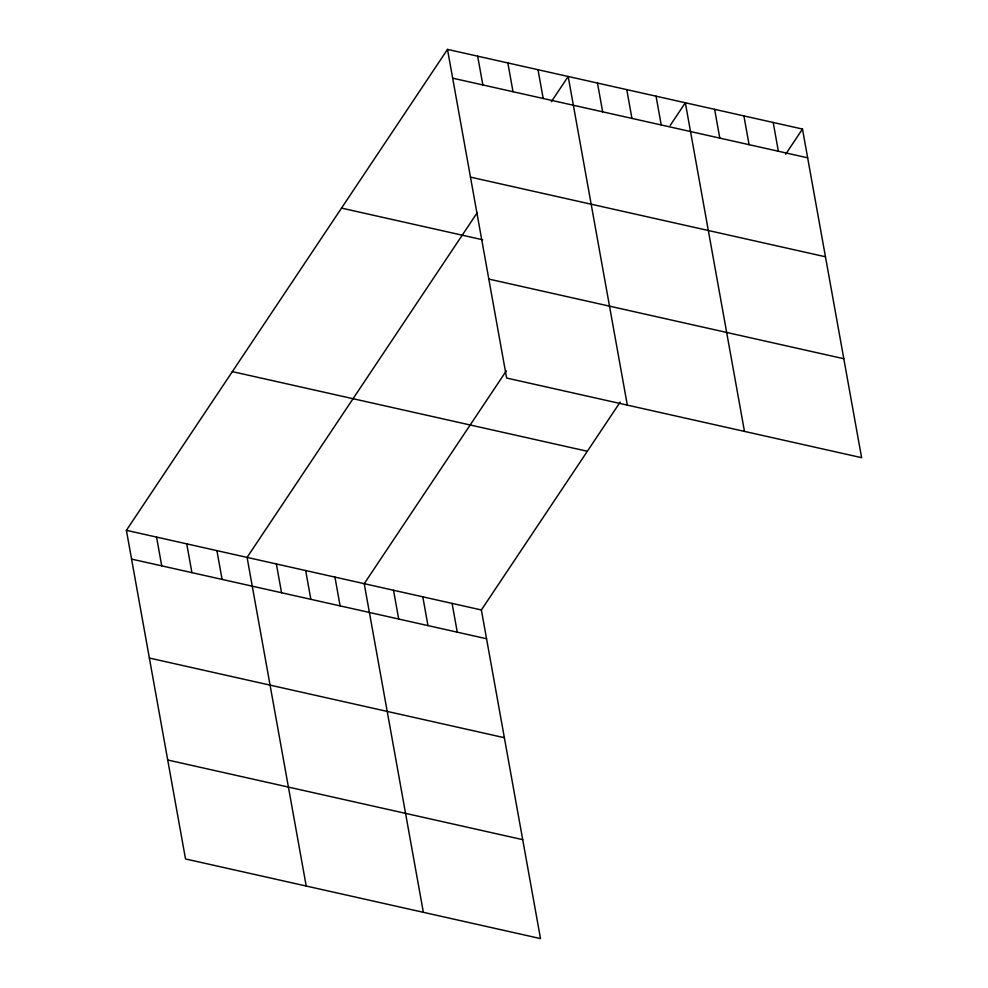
<?xml version="1.0" encoding="UTF-8"?>
<svg xmlns="http://www.w3.org/2000/svg" width="988" height="988" viewBox="0 0 988 988"><rect width="100%" height="100%" fill="white"/><g stroke="black" fill="none" stroke-linecap="round" stroke-linejoin="round"><path stroke-width="1.48" d="M620.18 402.091L481.378 609.966L540.51 938.6L185.522 858.955L126.39 530.321L447.49 49.4L802.478 129.045L861.61 457.679L506.622 378.034L447.49 49.4M477.365 212.506L247.086 557.405L306.218 886.038M551.366 101.665L568.186 76.484L627.318 405.105M506.313 370.883L364.226 583.686L423.358 912.319M670.197 125.439L685.339 102.764L744.47 431.398M785.658 154.239L802.478 129.045M452.665 78.175L807.653 157.821M470.473 177.124L825.462 256.781M341.527 208.11L482.724 239.788M488.813 279.073L843.801 358.73M232.353 371.624L587.341 451.269M126.39 530.321L481.378 609.966M131.565 559.097L486.553 638.742M149.373 658.045L504.362 737.703M167.713 760.007L522.701 839.652M773.196 122.475L778.371 151.25M743.902 115.905L749.089 144.68M714.62 109.335L719.795 138.11M656.044 96.194L661.231 124.97M626.763 89.624L631.937 118.399M597.481 83.054L602.655 111.829M538.015 69.716L543.19 98.491M507.844 62.936L513.019 91.711M477.661 56.168L482.848 84.943M452.096 603.396L457.271 632.172M422.802 596.826L427.977 625.602M393.52 590.256L398.695 619.031M334.944 577.116L340.119 605.891M305.663 570.545L310.837 599.321M276.368 563.975L281.555 592.751M216.915 550.637L222.09 579.413M186.732 543.857L191.919 572.645M156.561 537.089L161.736 565.865"/></g></svg>
